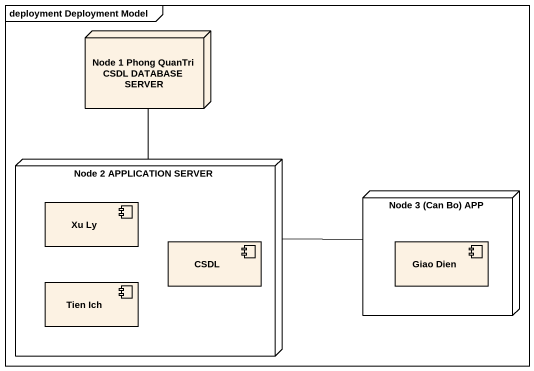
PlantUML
@startuml
mainframe deployment Deployment Model
node "Node 1 Phong QuanTri CSDL DATABASE SERVER" as Node_1_Phong_QuanTri_CSDL
node "Node 2 APPLICATION SERVER" as Node_2_APPLICATION_SERVER {
  component "Xu Ly" as Xu_Ly
  component CSDL
  component "Tien Ich" as Tien_Ich
}
node "Node 3 (Can Bo) APP" as Node_3_Can_Bo_APP {
  component "Giao Dien" as Giao_Dien
}
Node_2_APPLICATION_SERVER -up- Node_1_Phong_QuanTri_CSDL
Node_2_APPLICATION_SERVER -right- Node_3_Can_Bo_APP
@enduml
